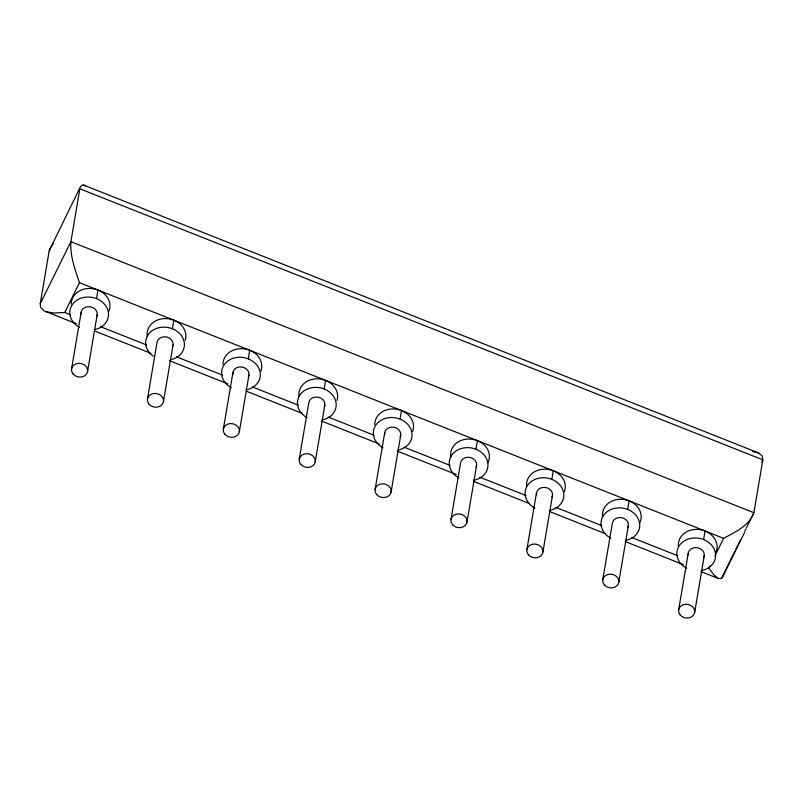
<?xml version="1.0" encoding="UTF-8"?>
<svg xmlns="http://www.w3.org/2000/svg" width="803" height="803" viewBox="0 0 803 803"><rect width="100%" height="100%" fill="white"/><g stroke="black" fill="none" stroke-linecap="round" stroke-linejoin="round"><path stroke-width="1.2" d="M53.51 243.249L49.927 248.458L49.194 250.807L40.24 303.715L40.481 307.047L43.994 310.801L76.255 323.699M71.557 368.958L81.153 312.267M96.521 298.636L97.966 290.054M87.577 371.478L97.163 314.786M147.451 399.081L157.037 342.389A8.11 6.836 9.6 0 1 167.114 337.109A8.11 6.836 9.6 0 1 172.515 346.605M172.404 328.758L173.86 320.166M163.461 401.59L173.057 344.899M223.334 429.193L232.92 372.502M248.288 358.871L249.743 350.289M239.354 431.713L248.94 375.021M299.218 459.316L308.814 402.624A8.11 6.836 9.6 0 1 318.881 397.344A8.11 6.836 9.6 0 1 324.292 406.84M324.171 388.993L325.627 380.401M315.238 461.825L324.824 405.134M375.111 489.428L384.697 432.737M400.065 419.106L401.52 410.514M391.121 491.948L400.717 435.256M450.995 519.551L460.581 462.859A8.11 6.836 9.6 0 1 470.658 457.58A8.11 6.836 9.6 0 1 476.059 467.075M475.948 449.228L477.404 440.636M467.015 522.06L476.601 465.369M526.878 549.664L536.464 492.972M551.832 479.341L553.287 470.749M542.898 552.183L552.484 495.491M602.762 579.776L612.358 523.094A8.11 6.836 9.6 0 1 622.425 517.815A8.11 6.836 9.6 0 1 627.836 527.31M627.725 509.463L629.171 500.871M618.782 582.295L628.368 525.604M678.655 609.899L688.241 553.207M703.609 539.576L705.064 530.984M694.665 612.418L704.261 555.726M700.899 571.595L718.374 578.541L721.526 578.461L734.845 551.26M49.194 250.807L80.38 186.848L82.307 184.991L83.663 185.091L758.634 452.972L762.147 455.823L762.83 459.828L753.887 512.736C749.209 525.804 734.986 532.158 723.583 538.341L714.861 555.987M40.24 303.715L70.905 241.683L79.848 188.775L762.83 459.828L761.746 462.016M45.962 311.674L54.012 313.04L64.732 312.477L79.447 282.696C75.05 269.517 69.911 255.796 70.905 241.683L753.887 512.736L746.439 527.792M709.962 565.914L708.868 568.112L714.038 574.988L718.374 578.541M735.949 549.021L740.376 540.068M744.803 531.104L745.907 528.866M722.258 577.628L744.702 532.218M752.541 451.477L758.634 452.972M79.447 282.696L723.583 538.341M64.732 312.477L70.513 314.776M100.495 326.67L146.487 344.929M176.389 356.793L222.381 375.041M252.272 386.905L298.264 405.164M328.156 417.028L374.148 435.276M404.05 447.141L450.041 465.399M479.933 477.263L525.925 495.511M555.817 507.376L601.808 525.634M631.7 537.498L677.692 555.746M94.905 331.097L150.844 353.3M169.483 360.698L227.761 383.824M246.401 391.222L302.34 413.425M322.154 421.284L379.257 443.949M397.897 451.346L456.164 474.473M473.65 481.409L529.589 503.611M549.393 511.471L605.332 533.674M625.146 541.533L683.413 564.66M83.663 185.091L85.259 185.894M678.374 546.09A19.453 16.411 9.6 0 1 700.176 529.659A19.453 16.411 9.6 0 1 716.065 552.002M71.236 304.066A19.453 16.411 9.6 0 1 93.71 288.819A19.453 16.411 9.6 0 1 108.977 311.072M147.29 336.337A19.453 16.411 9.6 0 1 167.707 318.671A19.453 16.411 9.6 0 1 185.232 340.161M223.003 364.301A19.453 16.411 9.6 0 1 245.487 349.054A19.453 16.411 9.6 0 1 260.754 371.307M299.067 396.572A19.453 16.411 9.6 0 1 319.474 378.906A19.453 16.411 9.6 0 1 336.999 400.396M374.78 424.536A19.453 16.411 9.6 0 1 397.254 409.289A19.453 16.411 9.6 0 1 412.521 431.532M450.844 456.807A19.453 16.411 9.6 0 1 472.515 439.301A19.453 16.411 9.6 0 1 487.973 462.638M526.597 485.855A19.453 16.411 9.6 0 1 548.399 469.424A19.453 16.411 9.6 0 1 564.298 491.767M602.611 517.042A19.453 16.411 9.6 0 1 624.282 499.536A19.453 16.411 9.6 0 1 639.74 522.873M688.251 555.003A8.11 6.836 9.6 0 1 697.275 547.706A8.11 6.836 9.6 0 1 703.719 557.433M686.615 568.303A19.453 16.411 9.6 0 1 682.5 542.196A19.453 16.411 9.6 0 1 713.004 546.984A19.453 16.411 9.6 0 1 701.32 570.612M232.93 374.298A8.11 6.836 9.6 0 1 241.964 367.001A8.11 6.836 9.6 0 1 248.398 376.727M81.153 314.063A8.11 6.836 9.6 0 1 90.187 306.766A8.11 6.836 9.6 0 1 96.631 316.492M231.294 387.598A19.453 16.411 9.6 0 1 227.189 361.491A19.453 16.411 9.6 0 1 257.683 366.278A19.453 16.411 9.6 0 1 246.009 389.907M153.293 356.181A19.453 16.411 9.6 0 1 152.54 330.455A19.453 16.411 9.6 0 1 182.201 336.808A19.453 16.411 9.6 0 1 170.116 359.784M79.527 327.363A19.453 16.411 9.6 0 1 75.412 301.255A19.453 16.411 9.6 0 1 105.906 306.043A19.453 16.411 9.6 0 1 94.232 329.672M610.732 538.181A19.453 16.411 9.6 0 1 606.616 512.083A19.453 16.411 9.6 0 1 637.11 516.871A19.453 16.411 9.6 0 1 625.437 540.489M536.474 494.768A8.11 6.836 9.6 0 1 545.508 487.471A8.11 6.836 9.6 0 1 551.942 497.198M534.838 508.068A19.453 16.411 9.6 0 1 530.733 481.961A19.453 16.411 9.6 0 1 561.227 486.748A19.453 16.411 9.6 0 1 549.553 510.377M307.178 417.711A19.453 16.411 9.6 0 1 303.072 391.613A19.453 16.411 9.6 0 1 333.566 396.401A19.453 16.411 9.6 0 1 321.893 420.019M458.955 477.946A19.453 16.411 9.6 0 1 454.849 451.848A19.453 16.411 9.6 0 1 485.343 456.636A19.453 16.411 9.6 0 1 473.67 480.254M383.071 447.833A19.453 16.411 9.6 0 1 378.956 421.726A19.453 16.411 9.6 0 1 409.45 426.513A19.453 16.411 9.6 0 1 397.776 450.142M384.707 434.533A8.11 6.836 9.6 0 1 393.731 427.236A8.11 6.836 9.6 0 1 400.175 436.962M680.271 615.048A8.11 6.836 9.6 0 0 694.133 614.124A8.11 6.836 9.6 0 0 685.581 604.298A8.11 6.836 9.6 0 0 680.271 615.048M224.95 434.343A8.11 6.836 9.6 0 0 238.812 433.419A8.11 6.836 9.6 0 0 230.26 423.593A8.11 6.836 9.6 0 0 224.95 434.343M149.067 404.22A8.11 6.836 9.6 0 0 162.929 403.297A8.11 6.836 9.6 0 0 154.377 393.48A8.11 6.836 9.6 0 0 149.067 404.22M73.183 374.108A8.11 6.836 9.6 0 0 87.035 373.184A8.11 6.836 9.6 0 0 78.493 363.357A8.11 6.836 9.6 0 0 73.183 374.108M604.388 584.925A8.11 6.836 9.6 0 0 618.24 584.002A8.11 6.836 9.6 0 0 609.698 574.185A8.11 6.836 9.6 0 0 604.388 584.925M528.494 554.813A8.11 6.836 9.6 0 0 542.356 553.889A8.11 6.836 9.6 0 0 533.814 544.063A8.11 6.836 9.6 0 0 528.494 554.813M300.844 464.455A8.11 6.836 9.6 0 0 314.696 463.532A8.11 6.836 9.6 0 0 306.154 453.715A8.11 6.836 9.6 0 0 300.844 464.455M452.611 524.69A8.11 6.836 9.6 0 0 466.473 523.767A8.11 6.836 9.6 0 0 457.921 513.95A8.11 6.836 9.6 0 0 452.611 524.69M376.727 494.578A8.11 6.836 9.6 0 0 390.589 493.654A8.11 6.836 9.6 0 0 382.037 483.828A8.11 6.836 9.6 0 0 376.727 494.578"/></g></svg>
